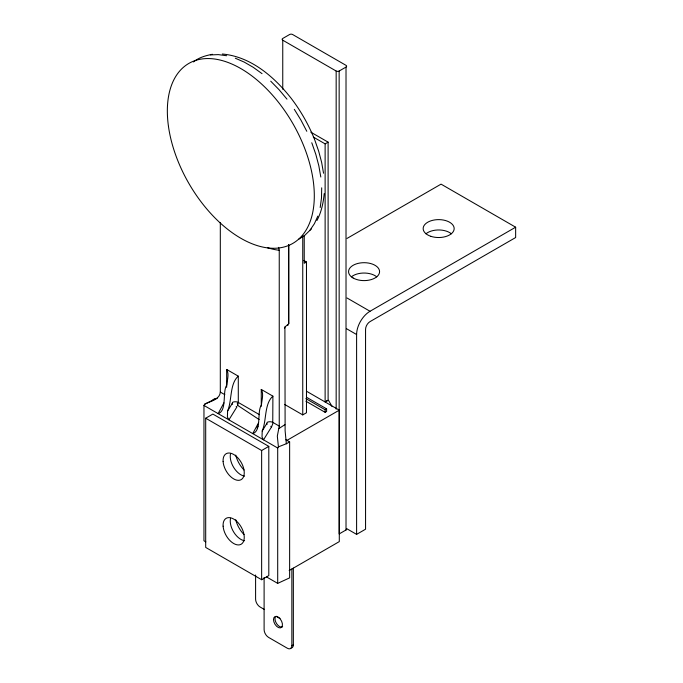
<?xml version="1.0" encoding="UTF-8"?>
<svg xmlns="http://www.w3.org/2000/svg" width="683" height="683" viewBox="0 0 683 683"><rect width="100%" height="100%" fill="white"/><g stroke="black" fill="none" stroke-linecap="round" stroke-linejoin="round"><path stroke-width="1.02" d="M321.693 187.816L321.488 198.036L320.19 207.512M288.772 245.163L288.772 323.751L284.905 327.029A3.159 1.827 60 0 1 284.606 328.147M220.31 222.649L220.31 392.076C219.849 399.726 209.835 401.331 204.601 404.251L203.961 405.446L203.961 540.799L205.805 541.867M287.867 325.509L287.919 324.903M278.613 247.366L279.245 250.277L279.245 426.098L277.324 436.087L278.408 446.87L277.699 448.014L277.699 583.376L289.635 577.861L289.635 441.892L285.904 439.741M324.203 193.579C323.341 202.885 321.377 212.174 316.955 220.489M258.533 422.837L252.744 433.611C261.888 430.879 256.748 411.32 261.427 405.028C261.768 400.084 264.014 393.946 261.273 389.438L261.273 406.257M259.13 419.575L237.675 405.378L238.29 402.458L238.29 376.162C229.531 383.744 232.1 400.827 227.593 410.987L227.413 417.065L228.916 419.849L236.958 406.846L236.156 406.342M272.901 396.149C264.15 403.73 266.712 420.813 262.204 430.964L262.024 437.052L263.527 439.835L271.569 426.832L272.748 423.861L272.901 396.149L261.273 389.438M317.817 216.11L314.402 223.7L310.005 230.162M217.322 398.146L211.739 400.725L214.701 398.633M223.922 402.85L218.133 413.625C227.277 410.893 222.137 391.342 226.807 385.05C227.157 380.107 229.394 373.968 226.662 369.452L226.662 387.321M257.021 427.976L258.02 426.124M227.593 410.987L232.024 403.824A2.109 1.281 -57.3 0 0 232.485 402.364A4.218 2.433 0 0 1 238.29 402.449L259.438 414.658M262.204 430.964L266.635 423.801A2.109 1.281 -57.3 0 0 267.096 422.35A4.218 2.433 0 0 1 272.901 422.435L279.245 426.098M284.905 327.029L285.118 430.734L286.331 443.796L289.635 441.892M311.576 228.72L304.686 235.413L298.531 239.357M193.528 61.948C198.838 57.483 205.728 55.579 212.413 54.281M278.835 428.582L284.905 424.689M282.753 40.195L336.164 71.032A2.109 1.221 0 0 0 339.152 71.032L346.016 67.071A2.109 1.221 0 0 0 346.016 65.346L292.597 34.509A2.109 1.221 0 0 0 289.618 34.509L282.753 38.47A2.109 1.221 0 0 0 282.753 40.195L282.753 89.26M325.125 143.874L328.113 142.149L328.113 400.084L325.125 401.809L325.125 143.874L313.301 137.044M347.049 238.41L441.056 184.137L515.648 227.2L515.648 237.539L370.032 321.608A6.326 3.654 -60 0 0 365.559 329.36L365.559 529.205L356.603 534.371L346.477 528.522M284.555 404.396L302.748 414.897L306.479 412.745L306.479 261.999L304.234 263.296L304.234 235.72M356.603 534.371L356.603 334.533A18.987 10.962 -60 0 1 370.032 311.269L515.648 227.2M205.694 418.218L212.857 414.077L268.803 446.383L268.803 575.59L261.64 579.722L205.694 547.425L205.694 418.218L261.64 450.515L268.803 446.383M332.169 406.684L328.48 400.298L325.125 401.809M305.873 398.616L325.125 409.732L326.619 408.869L326.619 411.456L325.125 412.319L305.899 401.211M286.416 440.689L339.297 410.159L339.297 541.61L289.157 570.561M346.563 528.804A2.109 1.221 0 0 1 346.016 529.982L339.152 533.944L339.152 71.032M264.108 577.468L264.108 629.641A6.326 3.654 60 0 0 268.581 637.393L287.381 648.252A6.326 3.654 60 0 0 291.854 645.666L293.349 644.803L293.349 568.094M204.601 404.251L211.781 400.648M278.408 446.87L286.382 443.719M210.381 54.922L218.278 54.614L226.636 55.724M222.308 54.008C250.567 56.561 273.815 76.411 290.787 97.823L291.103 98.215C300.768 110.842 308.699 124.767 314.598 139.537M235.319 58.226L244.207 62.093L253.154 67.258L262.041 73.653M310.825 132.178L328.113 142.149M303.747 260.428L306.479 261.999M347.007 297.976L370.032 311.269M346.477 328.685L356.603 334.533M306.479 391.214L339.297 410.159M306.454 397.224L326.619 408.869M226.662 369.452L238.29 376.162M220.31 392.076L224.844 394.689M203.961 405.446L277.699 448.014M266.635 576.99L277.699 583.376M264.552 609.577L260.078 606.991A6.326 3.654 60 0 1 255.596 599.239L255.596 574.992M276.188 616.297L278.877 617.842A6.326 3.654 60 0 0 280.03 618.337M266.635 423.801L267.292 424.186M232.024 403.824L232.672 404.208M270.767 426.32L271.569 426.832M270.724 81.175L279.082 89.721L286.98 99.146M294.305 109.323L300.938 120.088L306.795 131.29M288.559 322.794L288.781 323.46M314.795 140.058L318.696 151.25L321.633 162.358L323.537 173.226M311.772 142.756L315.802 154.315L318.833 165.79L320.805 177.017M237.3 403.457L237.675 405.378M346.016 67.071L346.016 529.982M336.164 71.032L336.164 409.151M325.125 409.732L325.125 412.319M302.748 235.712L302.748 414.897M291.854 568.956L291.854 645.666M288.636 244.463L288.644 322.974M261.64 450.515L261.64 579.722M244.582 540.74A14.983 8.648 60 0 1 233.808 532.236A14.983 8.648 60 0 1 230.547 518.269M244.582 476.136A14.983 8.648 60 0 1 233.808 467.633A14.983 8.648 60 0 1 230.547 453.666M279.245 250.277A112.149 64.748 60 0 1 267.463 247.724M244.027 469.981A19.781 11.423 60 0 1 235.729 455.1M244.027 534.584A19.781 11.423 60 0 1 235.729 519.703M282.634 626.772A6.326 3.654 60 0 1 276.743 623.818A6.326 3.654 60 0 1 275.599 616.467M293.349 644.803A6.326 3.654 60 0 1 291.112 647.988M351.361 276.854A15.504 8.956 0 0 1 376.768 276.854M425.961 233.782A15.504 8.956 0 0 1 451.369 233.782M223.11 526.158A14.983 8.648 60 0 0 239.682 544.812A14.983 8.648 60 0 0 238.205 522.845A14.983 8.648 60 0 0 223.11 526.158M223.11 461.554A14.983 8.648 60 0 0 239.682 480.209A14.983 8.648 60 0 0 238.205 458.242A14.983 8.648 60 0 0 223.11 461.554M168.462 126.381A103.918 59.993 60 0 0 288.064 245.684A103.918 59.993 60 0 0 265.96 88.201A103.918 59.993 60 0 0 168.462 126.381M273.507 619.566A6.326 3.654 60 0 0 280.218 627.916A6.326 3.654 60 0 0 280.218 618.969A6.326 3.654 60 0 0 273.507 619.566M430.913 236.335A15.504 8.956 0 0 0 454.169 228.583A15.504 8.956 0 0 0 430.913 220.822A15.504 8.956 0 0 0 430.913 236.335M353.102 277.981A15.504 8.956 0 0 0 379.048 273.968A15.504 8.956 0 0 0 360.052 262.998A15.504 8.956 0 0 0 353.102 277.981"/></g></svg>
